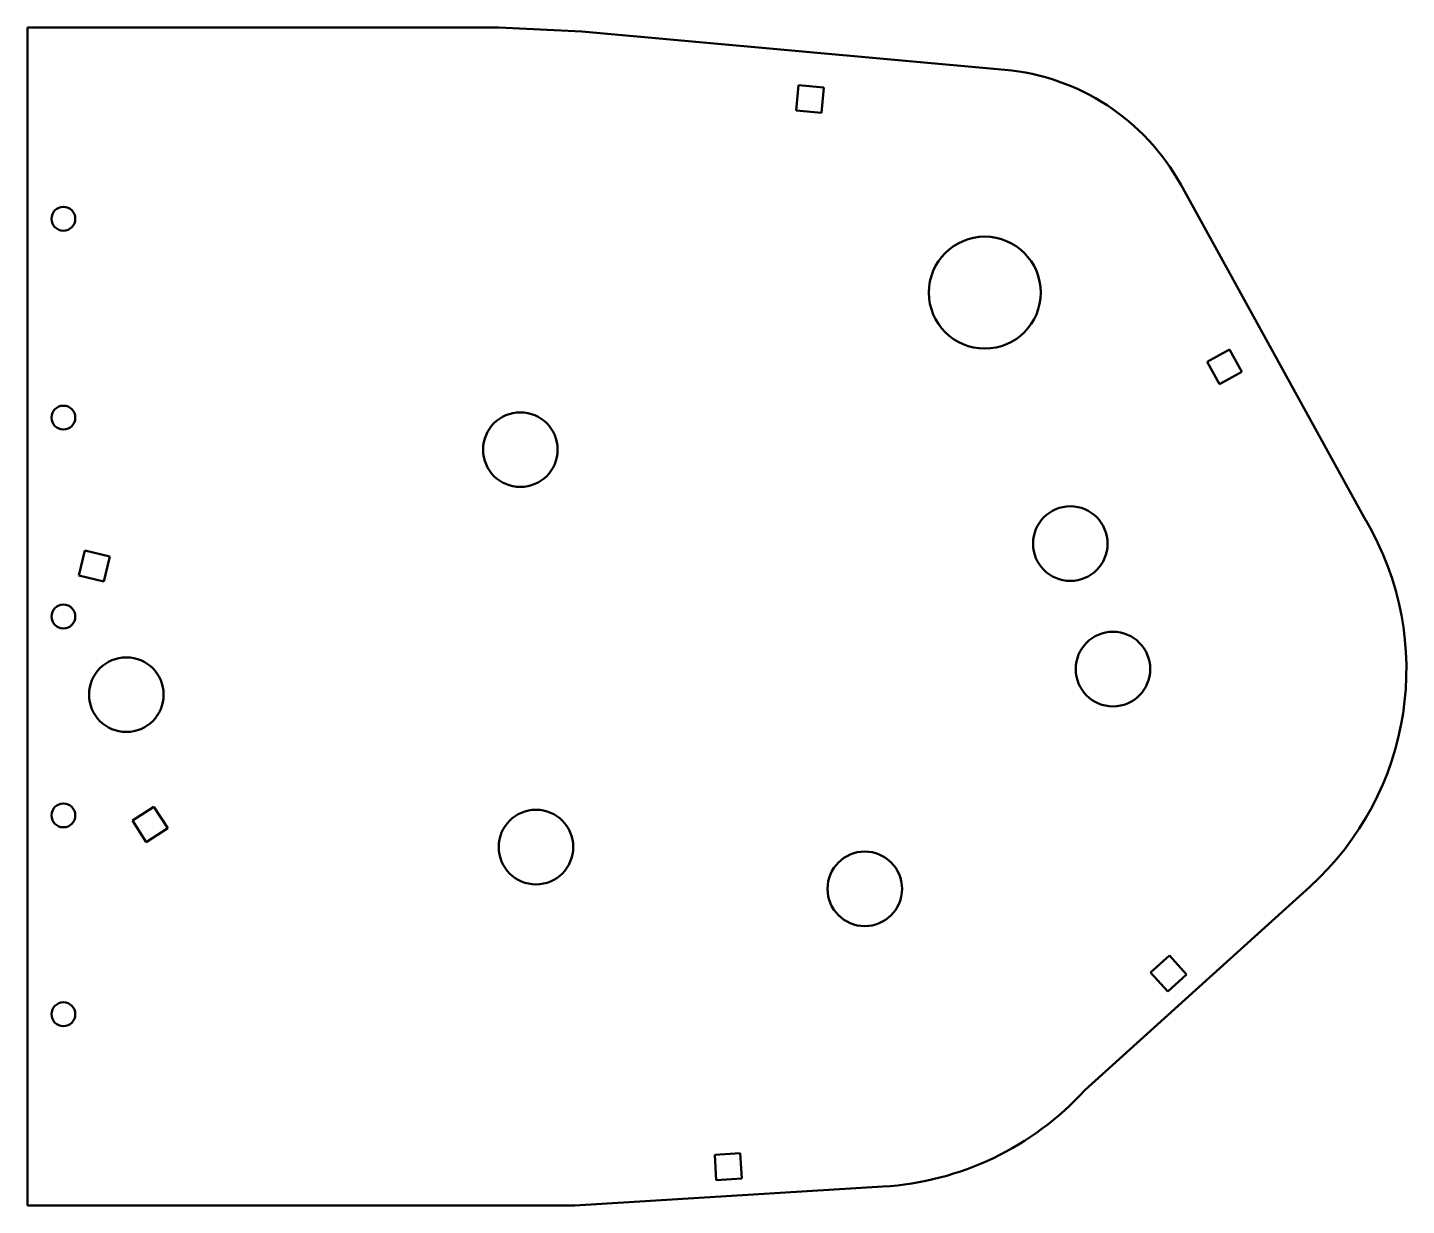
# Model space of a CAD drawing. Header units: inches. Extents: x 0.1 to 14, y 0.1 to 11.9.
import ezdxf

# ---------------------------------------------------------------- set-up
doc = ezdxf.new("R2010")
doc.units = ezdxf.units.IN
doc.header["$MEASUREMENT"] = 0
doc.layers.add('Visible (ANSI)', color=7, linetype='Continuous', lineweight=50)

msp = doc.modelspace()

# ---------------------------------------------------------------- linework, layer by layer
at = {"layer": 'Visible (ANSI)'}
for p, q in [((4.839, 11.936), (0.101, 11.936)), ((0.101, 11.936), (0.101, 0.091)), ((5.676, 11.897), (4.839, 11.936)), ((9.93, 11.512), (5.676, 11.897)), ((7.83, 11.102), (7.853, 11.357)), ((7.853, 11.357), (8.108, 11.334)), ((8.108, 11.334), (8.085, 11.079)), ((8.085, 11.079), (7.83, 11.102)), ((13.561, 6.981), (11.698, 10.358)), ((11.964, 8.576), (12.188, 8.7)), ((12.188, 8.7), (12.312, 8.476)), ((12.088, 8.352), (11.964, 8.576)), ((12.312, 8.476), (12.088, 8.352)), ((0.618, 6.427), (0.678, 6.676)), ((0.678, 6.676), (0.927, 6.616)), ((0.927, 6.616), (0.867, 6.367)), ((0.867, 6.367), (0.618, 6.427)), ((1.157, 3.961), (1.372, 4.1)), ((1.372, 4.1), (1.511, 3.885)), ((1.295, 3.746), (1.157, 3.961)), ((1.511, 3.885), (1.295, 3.746)), ((10.735, 1.251), (12.997, 3.296)), ((11.396, 2.434), (11.586, 2.605)), ((11.586, 2.605), (11.758, 2.415)), ((11.568, 2.244), (11.396, 2.434)), ((11.758, 2.415), (11.568, 2.244)), ((7.012, 0.601), (7.267, 0.616)), ((7.027, 0.345), (7.012, 0.601)), ((7.267, 0.616), (7.283, 0.361)), ((5.605, 0.091), (8.704, 0.281)), ((7.283, 0.361), (7.027, 0.345)), ((0.101, 0.091), (5.605, 0.091))]:
    msp.add_line(p, q, dxfattribs=at)
for centre, radius in [((0.461, 10.014), 0.12), ((9.728, 9.271), 0.563), ((0.461, 8.014), 0.12), ((5.057, 7.692), 0.375), ((10.588, 6.747), 0.375), ((0.461, 6.014), 0.12), ((11.017, 5.485), 0.375), ((1.094, 5.228), 0.375), ((0.461, 4.014), 0.12), ((5.214, 3.695), 0.375), ((8.521, 3.275), 0.375), ((0.461, 2.014), 0.12)]:
    msp.add_circle(centre, radius, dxfattribs=at)
for centre, radius, start, end in [((9.728, 9.271), 2.25, 28.8852, 84.8341), ((11.017, 5.485), 2.951, 312.1233, 30.469), ((8.521, 3.275), 3, 273.5002, 317.5589)]:
    msp.add_arc(centre, radius, start, end, dxfattribs=at)

doc.saveas('drawing.dxf')
